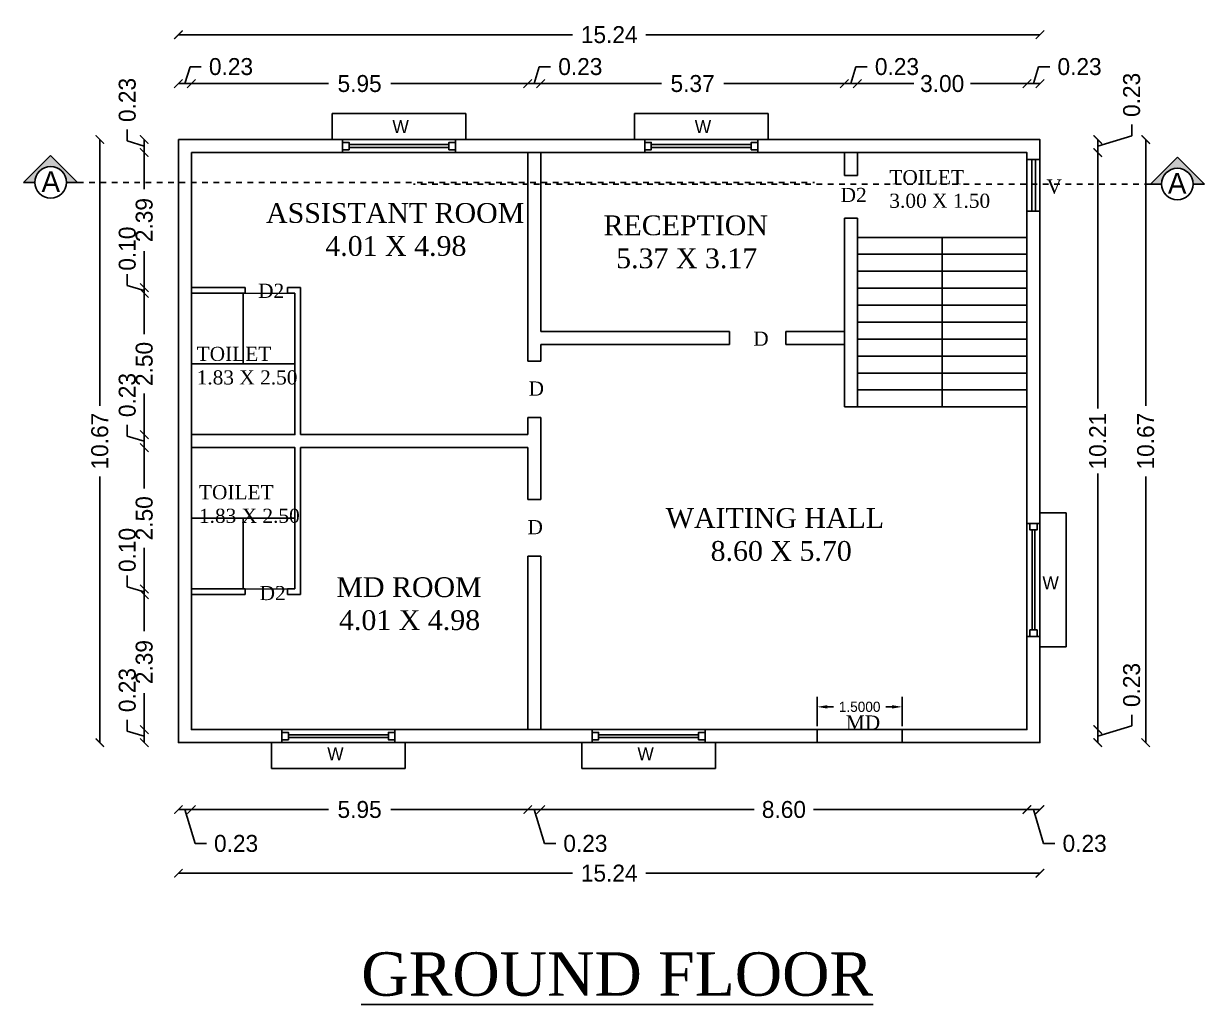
# Model space of a CAD drawing. Header units: metres. Extents: x 1422408 to 2267706, y 3009 to 80428.
# Drawn here: x 2267393.76 to 2267414.65, y 3008.53 to 3025.88 of the extents above; entities that cross this region are included whole.
import ezdxf
from ezdxf.enums import TextEntityAlignment as Align

# ---------------------------------------------------------------- set-up
doc = ezdxf.new("R2010")
doc.units = ezdxf.units.M
doc.header["$LTSCALE"] = 3.5
doc.header["$MEASUREMENT"] = 0
doc.linetypes.add('DASHED', pattern=[19.05, 12.7, -6.35])
doc.linetypes.add('DASHED2', pattern=[0.375, 0.25, -0.125])
doc.layers.get('0').update_dxf_attribs({"linetype": 'CONTINUOUS'})
doc.layers.get('DEFPOINTS').update_dxf_attribs({"linetype": 'CONTINUOUS'})
doc.layers.add('BLK_2_COVERED_AREA', color=140, linetype='CONTINUOUS', plot=False)
doc.layers.add('BLK_2_FLR_0_BLT_UP_AREA', color=1, linetype='CONTINUOUS', plot=False)
doc.layers.add('BLK_2_FLR_0_BATH', color=205, linetype='CONTINUOUS', lineweight=0)
for name, color, linetype in [('BLK_2_FLR_0_CARPET_AREA', 10, 'CONTINUOUS'), ('BLK_2_FLR_0_EXIT_WIDTH_DOOR', 2, 'CONTINUOUS'), ('BLK_2_FLR_0_REGULAR_ROOM_1', 117, 'CONTINUOUS'), ('BLK_2_FLR_0_URINAL', 235, 'CONTINUOUS'), ('BLK_2_FLR_0_WATER_CLOSET', 213, 'CONTINUOUS'), ('HATCH', 15, 'CONTINUOUS'), ('TEXT', 4, 'CONTINUOUS'), ('TXT', 2, 'CONTINUOUS')]:
    doc.layers.add(name, color=color, linetype=linetype)
doc.styles.add('2', font='swissck.ttf', dxfattribs={"height": 0.35})
doc.styles.add('MSV', font='swissck.ttf', dxfattribs={"height": 0.3})
doc.styles.add('Stylus BT', font='stylu.ttf', dxfattribs={"height": 10})
doc.styles.add('sunahari', font='framd.ttf', dxfattribs={"height": 0.3})
doc.dimstyles.new('Civil Mt', dxfattribs={"dimtxt": 0.3, "dimasz": 0.15, "dimexe": 0, "dimexo": 0, "dimgap": 0.1, "dimtad": 0, "dimzin": 0, "dimdsep": 46, "dimtxsty": 'Standard', "dimblk": 'ARCHTICK', "dimcen": 0, "dimse1": 1, "dimse2": 1, "dimclrd": 253, "dimadec": 0, "dimazin": 3, "dimtfac": 1, "dimtofl": 0, "dimtmove": 1, "dimatfit": 3, "dimfxl": 0, "dimfrac": 2, "dimtolj": 1, "dimtzin": 0, "dimarcsym": 0})
doc.dimstyles.new('STANDARD$0', dxfattribs={"dimtxt": 7, "dimasz": 3, "dimexe": 3, "dimexo": 1, "dimgap": 1.5, "dimtad": 1, "dimdec": 1, "dimzin": 1, "dimdsep": 46, "dimlunit": 4, "dimtxsty": 'Standard', "dimblk": 'OBLIQUE', "dimcen": 0.09375, "dimdle": 1, "dimclrd": 8, "dimclre": 8, "dimclrt": 7, "dimadec": 1, "dimazin": 0, "dimtfac": 1, "dimtdec": 1, "dimtix": 1, "dimtmove": 2, "dimatfit": 3, "dimldrblk": 'ARCHTICK', "dimfxl": 0, "dimfrac": 2, "dimtolj": 1, "dimtzin": 0, "dimarcsym": 0})

# ---------------------------------------------------------------- blocks, each defined once
blk = doc.blocks.new('Section Direction')
at = {"layer": 'HATCH'}
blk.add_hatch(color=251, dxfattribs=at).paths.add_polyline_path([(-4.32, 0), (0, -4.32), (4.32, 0), (2.53, 0, -1), (-2.53, 0)])
at = {"layer": 'TEXT', "color": 1}
for p, q in [((-4.32, 0), (-2.53, 0)), ((2.53, 0), (4.32, 0)), ((-4.32, 0), (0, -4.32)), ((4.32, 0), (0, -4.32))]:
    blk.add_line(p, q, dxfattribs=at)
at = {"layer": 'TEXT', "linetype": 'DASHED2'}
blk.add_line((2.55, 0), (122.41, 0), dxfattribs=at)
at = {"layer": 'TEXT', "color": 1}
blk.add_circle((0, 0), 2.53, dxfattribs=at)
at = {"layer": 'TXT', "style": 'Stylus BT'}
blk.add_attdef('A', text='', height=3, dxfattribs=at).set_placement((0.03, -1.43), align=Align.CENTER)
blk = doc.blocks.new('_ArchTick')
at = {"color": 0, "linetype": 'ByBlock', "const_width": 0.15}
blk.add_lwpolyline([(-0.5, -0.5), (0.5, 0.5)], dxfattribs=at)
blk = doc.blocks.new('*D402')
at = {"color": 253, "lineweight": -2}
for p, q in [((2267396.618, 3024.819), (2267396.708, 3025.119)), ((2267396.708, 3025.119), (2267396.908, 3025.119)), ((2267396.733, 3024.819), (2267396.503, 3024.819))]:
    blk.add_line(p, q, dxfattribs=at)
at = {"layer": 'DEFPOINTS', "color": 0}
for p in [(2267396.503, 3024.819), (2267396.503, 3023.83), (2267396.733, 3023.6)]:
    blk.add_point(p, dxfattribs=at)
at = {"color": 253, "lineweight": -2, "xscale": 0.15, "yscale": 0.15, "zscale": 0.15, "rotation": 180}
blk.add_blockref('_ArchTick', (2267396.503, 3024.819), dxfattribs=at)
at = {"color": 253, "lineweight": -2, "xscale": 0.15, "yscale": 0.15, "zscale": 0.15}
blk.add_blockref('_ArchTick', (2267396.733, 3024.819), dxfattribs=at)
at = {"color": 0, "lineweight": -3, "insert": (2267397.433, 3025.119), "char_height": 0.3, "attachment_point": 5}
blk.add_mtext('\\A1;0.23', dxfattribs=at)
blk = doc.blocks.new('*D403')
at = {"color": 253, "lineweight": -2}
for p, q in [((2267396.733, 3024.819), (2267399.158, 3024.819)), ((2267402.682, 3024.819), (2267400.258, 3024.819))]:
    blk.add_line(p, q, dxfattribs=at)
at = {"layer": 'DEFPOINTS', "color": 0}
for p in [(2267402.682, 3024.819), (2267396.733, 3023.6), (2267402.682, 3023.6)]:
    blk.add_point(p, dxfattribs=at)
at = {"color": 253, "lineweight": -2, "xscale": 0.15, "yscale": 0.15, "zscale": 0.15, "rotation": 180}
blk.add_blockref('_ArchTick', (2267396.733, 3024.819), dxfattribs=at)
at = {"color": 253, "lineweight": -2, "xscale": 0.15, "yscale": 0.15, "zscale": 0.15}
blk.add_blockref('_ArchTick', (2267402.682, 3024.819), dxfattribs=at)
at = {"color": 0, "lineweight": -3, "insert": (2267399.708, 3024.819), "char_height": 0.3, "attachment_point": 5}
blk.add_mtext('\\A1;5.95', dxfattribs=at)
blk = doc.blocks.new('*D404')
at = {"color": 253, "lineweight": -2}
for p, q in [((2267402.797, 3024.819), (2267402.887, 3025.119)), ((2267402.887, 3025.119), (2267403.087, 3025.119)), ((2267402.682, 3024.819), (2267402.912, 3024.819))]:
    blk.add_line(p, q, dxfattribs=at)
at = {"layer": 'DEFPOINTS', "color": 0}
for p in [(2267402.912, 3024.819), (2267402.682, 3023.6), (2267402.912, 3023.6)]:
    blk.add_point(p, dxfattribs=at)
at = {"color": 253, "lineweight": -2, "xscale": 0.15, "yscale": 0.15, "zscale": 0.15, "rotation": 180}
blk.add_blockref('_ArchTick', (2267402.682, 3024.819), dxfattribs=at)
at = {"color": 253, "lineweight": -2, "xscale": 0.15, "yscale": 0.15, "zscale": 0.15}
blk.add_blockref('_ArchTick', (2267402.912, 3024.819), dxfattribs=at)
at = {"color": 0, "lineweight": -3, "insert": (2267403.612, 3025.119), "char_height": 0.3, "attachment_point": 5}
blk.add_mtext('\\A1;0.23', dxfattribs=at)
blk = doc.blocks.new('*D405')
at = {"color": 253, "lineweight": -2}
for p, q in [((2267402.912, 3024.819), (2267405.048, 3024.819)), ((2267408.283, 3024.819), (2267406.148, 3024.819))]:
    blk.add_line(p, q, dxfattribs=at)
at = {"layer": 'DEFPOINTS', "color": 0}
for p in [(2267408.283, 3024.819), (2267402.912, 3023.6), (2267408.283, 3023.6)]:
    blk.add_point(p, dxfattribs=at)
at = {"color": 253, "lineweight": -2, "xscale": 0.15, "yscale": 0.15, "zscale": 0.15, "rotation": 180}
blk.add_blockref('_ArchTick', (2267402.912, 3024.819), dxfattribs=at)
at = {"color": 253, "lineweight": -2, "xscale": 0.15, "yscale": 0.15, "zscale": 0.15}
blk.add_blockref('_ArchTick', (2267408.283, 3024.819), dxfattribs=at)
at = {"color": 0, "lineweight": -3, "insert": (2267405.598, 3024.819), "char_height": 0.3, "attachment_point": 5}
blk.add_mtext('\\A1;5.37', dxfattribs=at)
blk = doc.blocks.new('*D406')
at = {"color": 253, "lineweight": -2}
for p, q in [((2267408.398, 3024.819), (2267408.488, 3025.119)), ((2267408.488, 3025.119), (2267408.688, 3025.119)), ((2267408.283, 3024.819), (2267408.513, 3024.819))]:
    blk.add_line(p, q, dxfattribs=at)
at = {"layer": 'DEFPOINTS', "color": 0}
for p in [(2267408.513, 3024.819), (2267408.283, 3023.6), (2267408.513, 3023.6)]:
    blk.add_point(p, dxfattribs=at)
at = {"color": 253, "lineweight": -2, "xscale": 0.15, "yscale": 0.15, "zscale": 0.15, "rotation": 180}
blk.add_blockref('_ArchTick', (2267408.283, 3024.819), dxfattribs=at)
at = {"color": 253, "lineweight": -2, "xscale": 0.15, "yscale": 0.15, "zscale": 0.15}
blk.add_blockref('_ArchTick', (2267408.513, 3024.819), dxfattribs=at)
at = {"color": 0, "lineweight": -3, "insert": (2267409.213, 3025.119), "char_height": 0.3, "attachment_point": 5}
blk.add_mtext('\\A1;0.23', dxfattribs=at)
blk = doc.blocks.new('*D407')
at = {"color": 253, "lineweight": -2}
for p, q in [((2267408.513, 3024.819), (2267409.513, 3024.819)), ((2267411.513, 3024.819), (2267410.513, 3024.819))]:
    blk.add_line(p, q, dxfattribs=at)
at = {"layer": 'DEFPOINTS', "color": 0}
for p in [(2267411.513, 3024.819), (2267408.513, 3023.6), (2267411.513, 3023.6)]:
    blk.add_point(p, dxfattribs=at)
at = {"color": 253, "lineweight": -2, "xscale": 0.15, "yscale": 0.15, "zscale": 0.15, "rotation": 180}
blk.add_blockref('_ArchTick', (2267408.513, 3024.819), dxfattribs=at)
at = {"color": 253, "lineweight": -2, "xscale": 0.15, "yscale": 0.15, "zscale": 0.15}
blk.add_blockref('_ArchTick', (2267411.513, 3024.819), dxfattribs=at)
at = {"color": 0, "lineweight": -3, "insert": (2267410.013, 3024.819), "char_height": 0.3, "attachment_point": 5}
blk.add_mtext('\\A1;3.00', dxfattribs=at)
blk = doc.blocks.new('*D408')
at = {"color": 253, "lineweight": -2}
for p, q in [((2267411.628, 3024.819), (2267411.718, 3025.119)), ((2267411.718, 3025.119), (2267411.918, 3025.119)), ((2267411.743, 3024.819), (2267411.513, 3024.819))]:
    blk.add_line(p, q, dxfattribs=at)
at = {"layer": 'DEFPOINTS', "color": 0}
for p in [(2267411.513, 3024.819), (2267411.743, 3023.83), (2267411.513, 3023.6)]:
    blk.add_point(p, dxfattribs=at)
at = {"color": 253, "lineweight": -2, "xscale": 0.15, "yscale": 0.15, "zscale": 0.15, "rotation": 180}
blk.add_blockref('_ArchTick', (2267411.513, 3024.819), dxfattribs=at)
at = {"color": 253, "lineweight": -2, "xscale": 0.15, "yscale": 0.15, "zscale": 0.15}
blk.add_blockref('_ArchTick', (2267411.743, 3024.819), dxfattribs=at)
at = {"color": 0, "lineweight": -3, "insert": (2267412.443, 3025.119), "char_height": 0.3, "attachment_point": 5}
blk.add_mtext('\\A1;0.23', dxfattribs=at)
blk = doc.blocks.new('*D409')
at = {"color": 253, "lineweight": -2}
for p, q in [((2267396.503, 3025.684), (2267403.473, 3025.684)), ((2267411.743, 3025.684), (2267404.773, 3025.684))]:
    blk.add_line(p, q, dxfattribs=at)
at = {"layer": 'DEFPOINTS', "color": 0}
for p in [(2267411.743, 3025.684), (2267396.503, 3023.83), (2267411.743, 3023.83)]:
    blk.add_point(p, dxfattribs=at)
at = {"color": 253, "lineweight": -2, "xscale": 0.15, "yscale": 0.15, "zscale": 0.15, "rotation": 180}
blk.add_blockref('_ArchTick', (2267396.503, 3025.684), dxfattribs=at)
at = {"color": 253, "lineweight": -2, "xscale": 0.15, "yscale": 0.15, "zscale": 0.15}
blk.add_blockref('_ArchTick', (2267411.743, 3025.684), dxfattribs=at)
at = {"color": 0, "lineweight": -3, "insert": (2267404.123, 3025.684), "char_height": 0.3, "attachment_point": 5}
blk.add_mtext('\\A1;15.24', dxfattribs=at)
blk = doc.blocks.new('*D410')
at = {"color": 253, "lineweight": -2}
for p, q in [((2267413.365, 3013.456), (2267413.365, 3013.656)), ((2267412.765, 3013.276), (2267413.365, 3013.456)), ((2267412.765, 3013.391), (2267412.765, 3013.161))]:
    blk.add_line(p, q, dxfattribs=at)
at = {"layer": 'DEFPOINTS', "color": 0}
for p in [(2267411.513, 3013.391), (2267411.743, 3013.161), (2267412.765, 3013.161)]:
    blk.add_point(p, dxfattribs=at)
at = {"color": 253, "lineweight": -2, "xscale": 0.15, "yscale": 0.15, "zscale": 0.15}
for p, rotation in [((2267412.765, 3013.391), 90), ((2267412.765, 3013.161), 270)]:
    blk.add_blockref('_ArchTick', p, dxfattribs=dict(at, rotation=rotation))
at = {"color": 0, "lineweight": -3, "insert": (2267413.365, 3014.181), "char_height": 0.3, "attachment_point": 5, "rotation": 90}
blk.add_mtext('\\A1;0.23', dxfattribs=at)
blk = doc.blocks.new('*D411')
at = {"color": 253, "lineweight": -2}
for p, q in [((2267412.765, 3023.6), (2267412.765, 3019.07)), ((2267412.765, 3013.391), (2267412.765, 3017.92))]:
    blk.add_line(p, q, dxfattribs=at)
at = {"layer": 'DEFPOINTS', "color": 0}
for p in [(2267411.513, 3023.6), (2267411.513, 3013.391), (2267412.765, 3013.391)]:
    blk.add_point(p, dxfattribs=at)
at = {"color": 253, "lineweight": -2, "xscale": 0.15, "yscale": 0.15, "zscale": 0.15}
for p, rotation in [((2267412.765, 3023.6), 90), ((2267412.765, 3013.391), 270)]:
    blk.add_blockref('_ArchTick', p, dxfattribs=dict(at, rotation=rotation))
at = {"color": 0, "lineweight": -3, "insert": (2267412.765, 3018.495), "char_height": 0.3, "attachment_point": 5, "rotation": 90}
blk.add_mtext('\\A1;10.21', dxfattribs=at)
blk = doc.blocks.new('*D412')
at = {"color": 253, "lineweight": -2}
for p, q in [((2267413.365, 3023.895), (2267413.365, 3024.095)), ((2267412.765, 3023.715), (2267413.365, 3023.895)), ((2267412.765, 3023.6), (2267412.765, 3023.83))]:
    blk.add_line(p, q, dxfattribs=at)
at = {"layer": 'DEFPOINTS', "color": 0}
for p in [(2267411.743, 3023.83), (2267412.765, 3023.83), (2267411.513, 3023.6)]:
    blk.add_point(p, dxfattribs=at)
at = {"color": 253, "lineweight": -2, "xscale": 0.15, "yscale": 0.15, "zscale": 0.15}
for p, rotation in [((2267412.765, 3023.83), 90), ((2267412.765, 3023.6), 270)]:
    blk.add_blockref('_ArchTick', p, dxfattribs=dict(at, rotation=rotation))
at = {"color": 0, "lineweight": -3, "insert": (2267413.365, 3024.62), "char_height": 0.3, "attachment_point": 5, "rotation": 90}
blk.add_mtext('\\A1;0.23', dxfattribs=at)
blk = doc.blocks.new('*D413')
at = {"color": 253, "lineweight": -2}
for p, q in [((2267413.613, 3023.83), (2267413.613, 3019.12)), ((2267413.613, 3013.161), (2267413.613, 3017.87))]:
    blk.add_line(p, q, dxfattribs=at)
at = {"layer": 'DEFPOINTS', "color": 0}
for p in [(2267411.743, 3023.83), (2267411.743, 3013.161), (2267413.613, 3013.161)]:
    blk.add_point(p, dxfattribs=at)
at = {"color": 253, "lineweight": -2, "xscale": 0.15, "yscale": 0.15, "zscale": 0.15}
for p, rotation in [((2267413.613, 3023.83), 90), ((2267413.613, 3013.161), 270)]:
    blk.add_blockref('_ArchTick', p, dxfattribs=dict(at, rotation=rotation))
at = {"color": 0, "lineweight": -3, "insert": (2267413.613, 3018.495), "char_height": 0.3, "attachment_point": 5, "rotation": 90}
blk.add_mtext('\\A1;10.67', dxfattribs=at)
blk = doc.blocks.new('*D414')
at = {"color": 253, "lineweight": -2}
for p, q in [((2267396.733, 3011.977), (2267396.503, 3011.977)), ((2267396.618, 3011.977), (2267396.798, 3011.377)), ((2267396.798, 3011.377), (2267396.998, 3011.377))]:
    blk.add_line(p, q, dxfattribs=at)
at = {"layer": 'DEFPOINTS', "color": 0}
for p in [(2267396.733, 3013.391), (2267396.503, 3013.161), (2267396.503, 3011.977)]:
    blk.add_point(p, dxfattribs=at)
at = {"color": 253, "lineweight": -2, "xscale": 0.15, "yscale": 0.15, "zscale": 0.15, "rotation": 180}
blk.add_blockref('_ArchTick', (2267396.503, 3011.977), dxfattribs=at)
at = {"color": 253, "lineweight": -2, "xscale": 0.15, "yscale": 0.15, "zscale": 0.15}
blk.add_blockref('_ArchTick', (2267396.733, 3011.977), dxfattribs=at)
at = {"color": 0, "lineweight": -3, "insert": (2267397.523, 3011.377), "char_height": 0.3, "attachment_point": 5}
blk.add_mtext('\\A1;0.23', dxfattribs=at)
blk = doc.blocks.new('*D415')
at = {"color": 253, "lineweight": -2}
for p, q in [((2267396.733, 3011.977), (2267399.158, 3011.977)), ((2267402.682, 3011.977), (2267400.258, 3011.977))]:
    blk.add_line(p, q, dxfattribs=at)
at = {"layer": 'DEFPOINTS', "color": 0}
for p in [(2267396.733, 3013.391), (2267402.682, 3013.391), (2267396.733, 3011.977)]:
    blk.add_point(p, dxfattribs=at)
at = {"color": 253, "lineweight": -2, "xscale": 0.15, "yscale": 0.15, "zscale": 0.15, "rotation": 180}
blk.add_blockref('_ArchTick', (2267396.733, 3011.977), dxfattribs=at)
at = {"color": 253, "lineweight": -2, "xscale": 0.15, "yscale": 0.15, "zscale": 0.15}
blk.add_blockref('_ArchTick', (2267402.682, 3011.977), dxfattribs=at)
at = {"color": 0, "lineweight": -3, "insert": (2267399.708, 3011.977), "char_height": 0.3, "attachment_point": 5}
blk.add_mtext('\\A1;5.95', dxfattribs=at)
blk = doc.blocks.new('*D416')
at = {"color": 253, "lineweight": -2}
for p, q in [((2267402.682, 3011.977), (2267402.912, 3011.977)), ((2267402.797, 3011.977), (2267402.977, 3011.377)), ((2267402.977, 3011.377), (2267403.177, 3011.377))]:
    blk.add_line(p, q, dxfattribs=at)
at = {"layer": 'DEFPOINTS', "color": 0}
for p in [(2267402.682, 3013.391), (2267402.912, 3013.391), (2267402.912, 3011.977)]:
    blk.add_point(p, dxfattribs=at)
at = {"color": 253, "lineweight": -2, "xscale": 0.15, "yscale": 0.15, "zscale": 0.15, "rotation": 180}
blk.add_blockref('_ArchTick', (2267402.682, 3011.977), dxfattribs=at)
at = {"color": 253, "lineweight": -2, "xscale": 0.15, "yscale": 0.15, "zscale": 0.15}
blk.add_blockref('_ArchTick', (2267402.912, 3011.977), dxfattribs=at)
at = {"color": 0, "lineweight": -3, "insert": (2267403.702, 3011.377), "char_height": 0.3, "attachment_point": 5}
blk.add_mtext('\\A1;0.23', dxfattribs=at)
blk = doc.blocks.new('*D417')
at = {"color": 253, "lineweight": -2}
for p, q in [((2267402.912, 3011.977), (2267406.688, 3011.977)), ((2267411.513, 3011.977), (2267407.738, 3011.977))]:
    blk.add_line(p, q, dxfattribs=at)
at = {"layer": 'DEFPOINTS', "color": 0}
for p in [(2267402.912, 3013.391), (2267411.513, 3013.391), (2267402.912, 3011.977)]:
    blk.add_point(p, dxfattribs=at)
at = {"color": 253, "lineweight": -2, "xscale": 0.15, "yscale": 0.15, "zscale": 0.15, "rotation": 180}
blk.add_blockref('_ArchTick', (2267402.912, 3011.977), dxfattribs=at)
at = {"color": 253, "lineweight": -2, "xscale": 0.15, "yscale": 0.15, "zscale": 0.15}
blk.add_blockref('_ArchTick', (2267411.513, 3011.977), dxfattribs=at)
at = {"color": 0, "lineweight": -3, "insert": (2267407.213, 3011.977), "char_height": 0.3, "attachment_point": 5}
blk.add_mtext('\\A1;8.60', dxfattribs=at)
blk = doc.blocks.new('*D418')
at = {"color": 253, "lineweight": -2}
for p, q in [((2267411.513, 3011.977), (2267411.743, 3011.977)), ((2267411.628, 3011.977), (2267411.808, 3011.377)), ((2267411.808, 3011.377), (2267412.008, 3011.377))]:
    blk.add_line(p, q, dxfattribs=at)
at = {"layer": 'DEFPOINTS', "color": 0}
for p in [(2267411.513, 3013.391), (2267411.743, 3013.161), (2267411.743, 3011.977)]:
    blk.add_point(p, dxfattribs=at)
at = {"color": 253, "lineweight": -2, "xscale": 0.15, "yscale": 0.15, "zscale": 0.15, "rotation": 180}
blk.add_blockref('_ArchTick', (2267411.513, 3011.977), dxfattribs=at)
at = {"color": 253, "lineweight": -2, "xscale": 0.15, "yscale": 0.15, "zscale": 0.15}
blk.add_blockref('_ArchTick', (2267411.743, 3011.977), dxfattribs=at)
at = {"color": 0, "lineweight": -3, "insert": (2267412.533, 3011.377), "char_height": 0.3, "attachment_point": 5}
blk.add_mtext('\\A1;0.23', dxfattribs=at)
blk = doc.blocks.new('*D419')
at = {"color": 253, "lineweight": -2}
for p, q in [((2267395.599, 3013.366), (2267395.599, 3013.566)), ((2267395.899, 3013.276), (2267395.599, 3013.366)), ((2267395.899, 3013.391), (2267395.899, 3013.161))]:
    blk.add_line(p, q, dxfattribs=at)
at = {"layer": 'DEFPOINTS', "color": 0}
for p in [(2267396.733, 3013.391), (2267395.899, 3013.161), (2267396.503, 3013.161)]:
    blk.add_point(p, dxfattribs=at)
at = {"color": 253, "lineweight": -2, "xscale": 0.15, "yscale": 0.15, "zscale": 0.15}
for p, rotation in [((2267395.899, 3013.391), 90), ((2267395.899, 3013.161), 270)]:
    blk.add_blockref('_ArchTick', p, dxfattribs=dict(at, rotation=rotation))
at = {"color": 0, "lineweight": -3, "insert": (2267395.599, 3014.091), "char_height": 0.3, "attachment_point": 5, "rotation": 90}
blk.add_mtext('\\A1;0.23', dxfattribs=at)
blk = doc.blocks.new('*D420')
at = {"color": 253, "lineweight": -2}
for p, q in [((2267395.899, 3015.78), (2267395.899, 3015.136)), ((2267395.899, 3013.391), (2267395.899, 3014.036))]:
    blk.add_line(p, q, dxfattribs=at)
at = {"layer": 'DEFPOINTS', "color": 0}
for p in [(2267395.899, 3015.78), (2267396.733, 3015.78), (2267396.733, 3013.391)]:
    blk.add_point(p, dxfattribs=at)
at = {"color": 253, "lineweight": -2, "xscale": 0.15, "yscale": 0.15, "zscale": 0.15}
for p, rotation in [((2267395.899, 3015.78), 90), ((2267395.899, 3013.391), 270)]:
    blk.add_blockref('_ArchTick', p, dxfattribs=dict(at, rotation=rotation))
at = {"color": 0, "lineweight": -3, "insert": (2267395.899, 3014.586), "char_height": 0.3, "attachment_point": 5, "rotation": 90}
blk.add_mtext('\\A1;2.39', dxfattribs=at)
blk = doc.blocks.new('*D421')
at = {"color": 253, "lineweight": -2}
for p, q in [((2267395.599, 3015.92), (2267395.599, 3016.12)), ((2267395.899, 3015.88), (2267395.899, 3016.03)), ((2267395.899, 3015.83), (2267395.599, 3015.92)), ((2267395.899, 3015.78), (2267395.899, 3015.88)), ((2267395.899, 3015.78), (2267395.899, 3015.63))]:
    blk.add_line(p, q, dxfattribs=at)
at = {"layer": 'DEFPOINTS', "color": 0}
for p in [(2267395.899, 3015.88), (2267396.733, 3015.88), (2267396.733, 3015.78)]:
    blk.add_point(p, dxfattribs=at)
at = {"color": 253, "lineweight": -2, "xscale": 0.15, "yscale": 0.15, "zscale": 0.15}
for p, rotation in [((2267395.899, 3015.88), 270), ((2267395.899, 3015.78), 90)]:
    blk.add_blockref('_ArchTick', p, dxfattribs=dict(at, rotation=rotation))
at = {"color": 0, "lineweight": -3, "insert": (2267395.599, 3016.57), "char_height": 0.3, "attachment_point": 5, "rotation": 90}
blk.add_mtext('\\A1;0.10', dxfattribs=at)
blk = doc.blocks.new('*D422')
at = {"color": 253, "lineweight": -2}
for p, q in [((2267395.899, 3018.38), (2267395.899, 3017.655)), ((2267395.899, 3015.88), (2267395.899, 3016.605))]:
    blk.add_line(p, q, dxfattribs=at)
at = {"layer": 'DEFPOINTS', "color": 0}
for p in [(2267395.899, 3018.38), (2267396.733, 3018.38), (2267396.733, 3015.88)]:
    blk.add_point(p, dxfattribs=at)
at = {"color": 253, "lineweight": -2, "xscale": 0.15, "yscale": 0.15, "zscale": 0.15}
for p, rotation in [((2267395.899, 3018.38), 90), ((2267395.899, 3015.88), 270)]:
    blk.add_blockref('_ArchTick', p, dxfattribs=dict(at, rotation=rotation))
at = {"color": 0, "lineweight": -3, "insert": (2267395.899, 3017.13), "char_height": 0.3, "attachment_point": 5, "rotation": 90}
blk.add_mtext('\\A1;2.50', dxfattribs=at)
blk = doc.blocks.new('*D423')
at = {"color": 253, "lineweight": -2}
for p, q in [((2267395.599, 3018.585), (2267395.599, 3018.785)), ((2267395.899, 3018.495), (2267395.599, 3018.585)), ((2267395.899, 3018.61), (2267395.899, 3018.38))]:
    blk.add_line(p, q, dxfattribs=at)
at = {"layer": 'DEFPOINTS', "color": 0}
for p in [(2267396.733, 3018.61), (2267395.899, 3018.38), (2267396.733, 3018.38)]:
    blk.add_point(p, dxfattribs=at)
at = {"color": 253, "lineweight": -2, "xscale": 0.15, "yscale": 0.15, "zscale": 0.15}
for p, rotation in [((2267395.899, 3018.61), 90), ((2267395.899, 3018.38), 270)]:
    blk.add_blockref('_ArchTick', p, dxfattribs=dict(at, rotation=rotation))
at = {"color": 0, "lineweight": -3, "insert": (2267395.599, 3019.31), "char_height": 0.3, "attachment_point": 5, "rotation": 90}
blk.add_mtext('\\A1;0.23', dxfattribs=at)
blk = doc.blocks.new('*D424')
at = {"color": 253, "lineweight": -2}
for p, q in [((2267395.899, 3021.11), (2267395.899, 3020.385)), ((2267395.899, 3018.61), (2267395.899, 3019.335))]:
    blk.add_line(p, q, dxfattribs=at)
at = {"layer": 'DEFPOINTS', "color": 0}
for p in [(2267395.899, 3021.11), (2267396.733, 3021.11), (2267396.733, 3018.61)]:
    blk.add_point(p, dxfattribs=at)
at = {"color": 253, "lineweight": -2, "xscale": 0.15, "yscale": 0.15, "zscale": 0.15}
for p, rotation in [((2267395.899, 3021.11), 90), ((2267395.899, 3018.61), 270)]:
    blk.add_blockref('_ArchTick', p, dxfattribs=dict(at, rotation=rotation))
at = {"color": 0, "lineweight": -3, "insert": (2267395.899, 3019.86), "char_height": 0.3, "attachment_point": 5, "rotation": 90}
blk.add_mtext('\\A1;2.50', dxfattribs=at)
blk = doc.blocks.new('*D425')
at = {"color": 253, "lineweight": -2}
for p, q in [((2267395.599, 3021.25), (2267395.599, 3021.45)), ((2267395.899, 3021.16), (2267395.599, 3021.25)), ((2267395.899, 3021.21), (2267395.899, 3021.36)), ((2267395.899, 3021.21), (2267395.899, 3021.11)), ((2267395.899, 3021.11), (2267395.899, 3020.96))]:
    blk.add_line(p, q, dxfattribs=at)
at = {"layer": 'DEFPOINTS', "color": 0}
for p in [(2267396.733, 3021.21), (2267395.899, 3021.11), (2267396.733, 3021.11)]:
    blk.add_point(p, dxfattribs=at)
at = {"color": 253, "lineweight": -2, "xscale": 0.15, "yscale": 0.15, "zscale": 0.15}
for p, rotation in [((2267395.899, 3021.21), 270), ((2267395.899, 3021.11), 90)]:
    blk.add_blockref('_ArchTick', p, dxfattribs=dict(at, rotation=rotation))
at = {"color": 0, "lineweight": -3, "insert": (2267395.599, 3021.9), "char_height": 0.3, "attachment_point": 5, "rotation": 90}
blk.add_mtext('\\A1;0.10', dxfattribs=at)
blk = doc.blocks.new('*D426')
at = {"color": 253, "lineweight": -2}
for p, q in [((2267395.899, 3023.6), (2267395.899, 3022.955)), ((2267395.899, 3021.21), (2267395.899, 3021.855))]:
    blk.add_line(p, q, dxfattribs=at)
at = {"layer": 'DEFPOINTS', "color": 0}
for p in [(2267395.899, 3023.6), (2267396.733, 3023.6), (2267396.733, 3021.21)]:
    blk.add_point(p, dxfattribs=at)
at = {"color": 253, "lineweight": -2, "xscale": 0.15, "yscale": 0.15, "zscale": 0.15}
for p, rotation in [((2267395.899, 3023.6), 90), ((2267395.899, 3021.21), 270)]:
    blk.add_blockref('_ArchTick', p, dxfattribs=dict(at, rotation=rotation))
at = {"color": 0, "lineweight": -3, "insert": (2267395.899, 3022.405), "char_height": 0.3, "attachment_point": 5, "rotation": 90}
blk.add_mtext('\\A1;2.39', dxfattribs=at)
blk = doc.blocks.new('*D427')
at = {"color": 253, "lineweight": -2}
for p, q in [((2267395.599, 3023.805), (2267395.599, 3024.005)), ((2267395.899, 3023.715), (2267395.599, 3023.805)), ((2267395.899, 3023.6), (2267395.899, 3023.83))]:
    blk.add_line(p, q, dxfattribs=at)
at = {"layer": 'DEFPOINTS', "color": 0}
for p in [(2267395.899, 3023.83), (2267396.503, 3023.83), (2267396.733, 3023.6)]:
    blk.add_point(p, dxfattribs=at)
at = {"color": 253, "lineweight": -2, "xscale": 0.15, "yscale": 0.15, "zscale": 0.15}
for p, rotation in [((2267395.899, 3023.83), 90), ((2267395.899, 3023.6), 270)]:
    blk.add_blockref('_ArchTick', p, dxfattribs=dict(at, rotation=rotation))
at = {"color": 0, "lineweight": -3, "insert": (2267395.599, 3024.53), "char_height": 0.3, "attachment_point": 5, "rotation": 90}
blk.add_mtext('\\A1;0.23', dxfattribs=at)
blk = doc.blocks.new('*D428')
at = {"color": 253, "lineweight": -2}
for p, q in [((2267395.113, 3023.83), (2267395.113, 3019.12)), ((2267395.113, 3013.161), (2267395.113, 3017.87))]:
    blk.add_line(p, q, dxfattribs=at)
at = {"layer": 'DEFPOINTS', "color": 0}
for p in [(2267396.503, 3023.83), (2267395.113, 3013.161), (2267396.503, 3013.161)]:
    blk.add_point(p, dxfattribs=at)
at = {"color": 253, "lineweight": -2, "xscale": 0.15, "yscale": 0.15, "zscale": 0.15}
for p, rotation in [((2267395.113, 3023.83), 90), ((2267395.113, 3013.161), 270)]:
    blk.add_blockref('_ArchTick', p, dxfattribs=dict(at, rotation=rotation))
at = {"color": 0, "lineweight": -3, "insert": (2267395.113, 3018.495), "char_height": 0.3, "attachment_point": 5, "rotation": 90}
blk.add_mtext('\\A1;10.67', dxfattribs=at)
blk = doc.blocks.new('*D429')
at = {"color": 253, "lineweight": -2}
for p, q in [((2267396.503, 3010.851), (2267403.473, 3010.851)), ((2267411.743, 3010.851), (2267404.773, 3010.851))]:
    blk.add_line(p, q, dxfattribs=at)
at = {"layer": 'DEFPOINTS', "color": 0}
for p in [(2267396.503, 3013.161), (2267411.743, 3013.161), (2267411.743, 3010.851)]:
    blk.add_point(p, dxfattribs=at)
at = {"color": 253, "lineweight": -2, "xscale": 0.15, "yscale": 0.15, "zscale": 0.15, "rotation": 180}
blk.add_blockref('_ArchTick', (2267396.503, 3010.851), dxfattribs=at)
at = {"color": 253, "lineweight": -2, "xscale": 0.15, "yscale": 0.15, "zscale": 0.15}
blk.add_blockref('_ArchTick', (2267411.743, 3010.851), dxfattribs=at)
at = {"color": 0, "lineweight": -3, "insert": (2267404.123, 3010.851), "char_height": 0.3, "attachment_point": 5}
blk.add_mtext('\\A1;15.24', dxfattribs=at)
blk = doc.blocks.new('*D465')
at = {"layer": 'BLK_2_FLR_0_EXIT_WIDTH_DOOR', "color": 0, "lineweight": -2}
for p, q in [((2267407.803, 3013.454), (2267407.803, 3013.974)), ((2267409.303, 3013.454), (2267409.303, 3013.974)), ((2267407.983, 3013.794), (2267408.088, 3013.794)), ((2267409.123, 3013.794), (2267409.018, 3013.794))]:
    blk.add_line(p, q, dxfattribs=at)
at = {"layer": 'BLK_2_FLR_0_EXIT_WIDTH_DOOR', "color": 0}
for points in [[(2267407.983, 3013.824), (2267407.983, 3013.764), (2267407.803, 3013.794)], [(2267409.123, 3013.824), (2267409.123, 3013.764), (2267409.303, 3013.794)]]:
    blk.add_solid(points, dxfattribs=at)
at = {"layer": 'DEFPOINTS', "color": 0}
for p in [(2267409.303, 3013.794), (2267407.803, 3013.391), (2267409.303, 3013.391)]:
    blk.add_point(p, dxfattribs=at)
at = {"layer": 'BLK_2_FLR_0_EXIT_WIDTH_DOOR', "color": 0, "insert": (2267408.553, 3013.794), "char_height": 0.18, "attachment_point": 5}
blk.add_mtext('\\A1;1.5000', dxfattribs=at)

msp = doc.modelspace()

# ---------------------------------------------------------------- linework, layer by layer
at = {"color": 7, "linetype": 'DASHED', "ltscale": 10}
for p, q in [((2267399.22119, 3023.82956), (2267399.22119, 3024.28956)), ((2267401.58799, 3024.28956), (2267399.22119, 3024.28956)), ((2267401.58799, 3023.82956), (2267401.58799, 3024.28956)), ((2267404.56897, 3023.82956), (2267404.56897, 3024.28956)), ((2267406.93577, 3024.28956), (2267404.56897, 3024.28956)), ((2267406.93577, 3023.82956), (2267406.93577, 3024.28956)), ((2267411.74325, 3017.22388), (2267412.20325, 3017.22388)), ((2267412.20325, 3017.22388), (2267412.20325, 3014.85708)), ((2267411.74325, 3014.85708), (2267412.20325, 3014.85708)), ((2267398.14963, 3013.16143), (2267398.14963, 3012.70143)), ((2267400.51643, 3013.16143), (2267400.51643, 3012.70143)), ((2267403.63656, 3013.16143), (2267403.63656, 3012.70143)), ((2267406.00336, 3013.16143), (2267406.00336, 3012.70143)), ((2267400.51643, 3012.70143), (2267398.14963, 3012.70143)), ((2267406.00336, 3012.70143), (2267403.63656, 3012.70143))]:
    msp.add_line(p, q, dxfattribs=at)
at = {"color": 7, "ltscale": 0.25}
for p, q in [((2267396.50325, 3023.82956), (2267411.74325, 3023.82956)), ((2267396.50325, 3013.16143), (2267396.50325, 3023.82956)), ((2267411.74325, 3023.82956), (2267411.74325, 3013.16143)), ((2267396.73325, 3023.59956), (2267402.68249, 3023.59956)), ((2267396.73325, 3021.21049), (2267396.73325, 3023.59956)), ((2267402.91249, 3023.59956), (2267408.28325, 3023.59956)), ((2267408.51325, 3023.59956), (2267411.51325, 3023.59956)), ((2267411.51325, 3023.59956), (2267411.51325, 3013.39143)), ((2267398.66325, 3018.61049), (2267398.66325, 3021.21049)), ((2267396.73325, 3018.61049), (2267396.73325, 3021.11049)), ((2267398.56325, 3018.61049), (2267398.56325, 3021.11049)), ((2267396.73325, 3015.88049), (2267396.73325, 3018.38049)), ((2267398.56325, 3015.88049), (2267398.56325, 3018.38049)), ((2267398.66325, 3015.78049), (2267398.66325, 3018.38049)), ((2267396.73325, 3013.39143), (2267396.73325, 3015.78049)), ((2267402.68249, 3013.39143), (2267396.73325, 3013.39143)), ((2267407.80251, 3013.39143), (2267402.91249, 3013.39143)), ((2267411.51325, 3013.39143), (2267409.30251, 3013.39143)), ((2267411.74325, 3013.16143), (2267396.50325, 3013.16143))]:
    msp.add_line(p, q, dxfattribs=at)
at = {"color": 7}
for p, q in [((2267399.40459, 3023.59956), (2267399.40459, 3023.82956)), ((2267399.40459, 3023.82956), (2267399.40459, 3023.59956)), ((2267401.40459, 3023.59956), (2267401.40459, 3023.82956)), ((2267404.75237, 3023.59956), (2267404.75237, 3023.82956)), ((2267404.75237, 3023.82956), (2267404.75237, 3023.59956)), ((2267406.75237, 3023.59956), (2267406.75237, 3023.82956)), ((2267408.28325, 3023.19173), (2267408.28325, 3023.59956)), ((2267408.51325, 3023.19173), (2267408.51325, 3023.59956)), ((2267408.51325, 3023.19173), (2267408.28325, 3023.19173)), ((2267408.28325, 3019.09956), (2267408.28325, 3022.44173)), ((2267408.51325, 3022.44173), (2267408.28325, 3022.44173)), ((2267408.51325, 3019.09956), (2267408.51325, 3022.44173)), ((2267408.51325, 3022.09956), (2267411.51325, 3022.09956)), ((2267410.01325, 3022.09956), (2267410.01325, 3019.09956)), ((2267408.51325, 3021.79956), (2267411.51325, 3021.79956)), ((2267408.51325, 3021.49956), (2267411.51325, 3021.49956)), ((2267408.51325, 3021.19956), (2267411.51325, 3021.19956)), ((2267408.51325, 3020.89956), (2267411.51325, 3020.89956)), ((2267408.51325, 3020.59956), (2267411.51325, 3020.59956)), ((2267408.51325, 3020.29956), (2267411.51325, 3020.29956)), ((2267408.51325, 3019.99956), (2267411.51325, 3019.99956)), ((2267408.51325, 3019.69956), (2267411.51325, 3019.69956)), ((2267408.51325, 3019.39956), (2267411.51325, 3019.39956)), ((2267408.28325, 3019.09956), (2267411.51325, 3019.09956)), ((2267411.51325, 3017.04048), (2267411.74325, 3017.04048)), ((2267411.51325, 3015.04048), (2267411.74325, 3015.04048)), ((2267411.74325, 3015.04048), (2267411.51325, 3015.04048)), ((2267398.33303, 3013.39143), (2267398.33303, 3013.16143)), ((2267398.33303, 3013.16143), (2267398.33303, 3013.39143)), ((2267400.33303, 3013.39143), (2267400.33303, 3013.16143)), ((2267403.81996, 3013.39143), (2267403.81996, 3013.16143)), ((2267403.81996, 3013.16143), (2267403.81996, 3013.39143)), ((2267405.81996, 3013.39143), (2267405.81996, 3013.16143))]:
    msp.add_line(p, q, dxfattribs=at)
at = {"color": 7, "linetype": 'ByBlock'}
for p, q in [((2267399.52045, 3023.74011), (2267401.28872, 3023.74011)), ((2267404.86824, 3023.74011), (2267406.63651, 3023.74011)), ((2267399.52045, 3023.689), (2267401.28872, 3023.689)), ((2267404.86824, 3023.689), (2267406.63651, 3023.689)), ((2267411.60269, 3015.15635), (2267411.60269, 3016.92462)), ((2267411.6538, 3015.15635), (2267411.6538, 3016.92462)), ((2267398.4489, 3013.30199), (2267400.21717, 3013.30199)), ((2267403.93583, 3013.30199), (2267405.7041, 3013.30199)), ((2267398.4489, 3013.25087), (2267400.21717, 3013.25087)), ((2267403.93583, 3013.25087), (2267405.7041, 3013.25087))]:
    msp.add_line(p, q, dxfattribs=at)
at = {"color": 7, "lineweight": -3}
for p, q in [((2267402.68249, 3019.91049), (2267402.68249, 3023.59956)), ((2267402.91249, 3020.43305), (2267402.91249, 3023.59956)), ((2267411.51325, 3023.47536), (2267411.74325, 3023.47536)), ((2267411.60132, 3022.56536), (2267411.60132, 3023.47536)), ((2267411.66188, 3022.56536), (2267411.66188, 3023.47536)), ((2267411.51325, 3022.56536), (2267411.74325, 3022.56536)), ((2267397.6817, 3021.21049), (2267396.73325, 3021.21049)), ((2267397.6817, 3021.21049), (2267397.6817, 3021.11049)), ((2267398.66325, 3021.21049), (2267398.4317, 3021.21049)), ((2267398.4317, 3021.21049), (2267398.4317, 3021.11049)), ((2267397.6817, 3021.11049), (2267396.73325, 3021.11049)), ((2267398.56325, 3021.11049), (2267398.4317, 3021.11049)), ((2267402.91249, 3020.43305), (2267406.24815, 3020.43305)), ((2267406.24815, 3020.43305), (2267406.24815, 3020.20305)), ((2267407.24815, 3020.43305), (2267408.28325, 3020.43305)), ((2267407.24815, 3020.43305), (2267407.24815, 3020.20305)), ((2267402.91249, 3019.91049), (2267402.91249, 3020.20305)), ((2267402.91249, 3020.20305), (2267406.24815, 3020.20305)), ((2267407.24815, 3020.20305), (2267408.28325, 3020.20305)), ((2267402.91249, 3019.91049), (2267402.68249, 3019.91049)), ((2267402.68249, 3018.61049), (2267402.68249, 3018.91049)), ((2267402.91249, 3018.91049), (2267402.68249, 3018.91049)), ((2267402.91249, 3017.45945), (2267402.91249, 3018.91049)), ((2267398.56325, 3018.61049), (2267396.73325, 3018.61049)), ((2267402.68249, 3018.61049), (2267398.66325, 3018.61049)), ((2267398.56325, 3018.38049), (2267396.73325, 3018.38049)), ((2267402.68249, 3018.38049), (2267398.66325, 3018.38049)), ((2267402.68249, 3017.45945), (2267402.68249, 3018.38049)), ((2267402.91249, 3017.45945), (2267402.68249, 3017.45945)), ((2267402.68249, 3013.39143), (2267402.68249, 3016.45945)), ((2267402.91249, 3016.45945), (2267402.68249, 3016.45945)), ((2267402.91249, 3013.39143), (2267402.91249, 3016.45945)), ((2267397.6817, 3015.88049), (2267396.73325, 3015.88049)), ((2267397.6817, 3015.78049), (2267396.73325, 3015.78049)), ((2267397.6817, 3015.88049), (2267397.6817, 3015.78049)), ((2267398.56325, 3015.88049), (2267398.4317, 3015.88049)), ((2267398.4317, 3015.88049), (2267398.4317, 3015.78049)), ((2267398.66325, 3015.78049), (2267398.4317, 3015.78049)), ((2267407.80251, 3013.39143), (2267407.80251, 3013.16143)), ((2267409.30251, 3013.39143), (2267409.30251, 3013.16143))]:
    msp.add_line(p, q, dxfattribs=at)
at = {"color": 7}
for points in [[(2267399.40459, 3023.65), (2267399.40459, 3023.77946), (2267399.52045, 3023.77946), (2267399.52045, 3023.65)], [(2267401.40459, 3023.65), (2267401.40459, 3023.77946), (2267401.28872, 3023.77946), (2267401.28872, 3023.65)], [(2267404.75237, 3023.65), (2267404.75237, 3023.77946), (2267404.86824, 3023.77946), (2267404.86824, 3023.65)], [(2267406.75237, 3023.65), (2267406.75237, 3023.77946), (2267406.63651, 3023.77946), (2267406.63651, 3023.65)], [(2267411.56369, 3017.04048), (2267411.69315, 3017.04048), (2267411.69315, 3016.92462), (2267411.56369, 3016.92462)], [(2267411.56369, 3015.04048), (2267411.69315, 3015.04048), (2267411.69315, 3015.15635), (2267411.56369, 3015.15635)], [(2267398.33303, 3013.34098), (2267398.33303, 3013.21153), (2267398.4489, 3013.21153), (2267398.4489, 3013.34098)], [(2267400.33303, 3013.34098), (2267400.33303, 3013.21153), (2267400.21717, 3013.21153), (2267400.21717, 3013.34098)], [(2267403.81996, 3013.34098), (2267403.81996, 3013.21153), (2267403.93583, 3013.21153), (2267403.93583, 3013.34098)], [(2267405.81996, 3013.34098), (2267405.81996, 3013.21153), (2267405.7041, 3013.21153), (2267405.7041, 3013.34098)]]:
    msp.add_lwpolyline(points, close=True, dxfattribs=at)
at = {"layer": 'BLK_2_COVERED_AREA'}
msp.add_lwpolyline([(2267396.50325, 3023.82956), (2267411.74325, 3023.82956), (2267411.74325, 3013.16143), (2267396.50325, 3013.16143)], close=True, dxfattribs=at)
at = {"layer": 'BLK_2_FLR_0_BATH', "color": 205, "ltscale": 400}
for points in [[(2267396.73325, 3021.11049), (2267398.56325, 3021.11049), (2267398.56325, 3018.61049), (2267396.73325, 3018.61049)], [(2267396.73325, 3015.88049), (2267398.56325, 3015.88049), (2267398.56325, 3018.38049), (2267396.73325, 3018.38049)]]:
    msp.add_lwpolyline(points, close=True, dxfattribs=at)
at = {"layer": 'BLK_2_FLR_0_BLT_UP_AREA', "color": 48}
msp.add_lwpolyline([(2267396.50325, 3023.82956), (2267411.74325, 3023.82956), (2267411.74325, 3013.16143), (2267396.50325, 3013.16143)], close=True, dxfattribs=at)
at = {"layer": 'BLK_2_FLR_0_CARPET_AREA', "color": 14}
msp.add_lwpolyline([(2267396.73325, 3023.59956), (2267411.51325, 3023.59956), (2267411.51325, 3013.39143), (2267396.73325, 3013.39143)], close=True, dxfattribs=at)
at = {"layer": 'BLK_2_FLR_0_REGULAR_ROOM_1', "color": 4}
msp.add_lwpolyline([(2267396.73325, 3023.59956), (2267411.51325, 3023.59956), (2267411.51325, 3013.39143), (2267396.73325, 3013.39143)], close=True, dxfattribs=at)
at = {"layer": 'BLK_2_FLR_0_URINAL', "ltscale": 400}
for points in [[(2267396.73325, 3021.11049), (2267397.64825, 3021.11049), (2267397.64825, 3019.86049), (2267396.73325, 3019.86049)], [(2267396.73325, 3015.88049), (2267397.64825, 3015.88049), (2267397.64825, 3017.13049), (2267396.73325, 3017.13049)]]:
    msp.add_lwpolyline(points, close=True, dxfattribs=at)
at = {"layer": 'BLK_2_FLR_0_WATER_CLOSET', "ltscale": 400}
for points in [[(2267396.73325, 3019.86049), (2267398.56325, 3019.86049), (2267398.56325, 3018.61049), (2267396.73325, 3018.61049)], [(2267396.73325, 3017.13049), (2267398.56325, 3017.13049), (2267398.56325, 3018.38049), (2267396.73325, 3018.38049)]]:
    msp.add_lwpolyline(points, close=True, dxfattribs=at)

# ---------------------------------------------------------------- block references
at = {"color": 7}
ref = msp.add_blockref('Section Direction', (2267394.24181, 3023.07135), dxfattribs=dict(at, xscale=-0.1103999976001785, yscale=0.1103999976001785, zscale=0.1103999976, rotation=180))
ref.add_attrib('A', 'A', dxfattribs={"layer": 'TEXT', "height": 0.368, "style": 'Stylus BT'}).set_placement((2267394.24551, 3022.90186), align=Align.CENTER)
ref = msp.add_blockref('Section Direction', (2267414.17398, 3023.04175), dxfattribs=dict(at, xscale=0.1103999976001785, yscale=0.1103999976001785, zscale=0.1103999976001785, rotation=180))
ref.add_attrib('A', 'A', dxfattribs={"layer": 'TEXT', "height": 0.368, "style": 'Stylus BT', "text_generation_flag": 2}).set_placement((2267414.17028, 3022.87226), align=Align.CENTER)

# ---------------------------------------------------------------- texts
at = {"color": 7, "style": 'sunahari', "text_generation_flag": 2}
for p in [(2267400.57928, 3023.94384), (2267405.92707, 3023.94384)]:
    msp.add_text('W', height=0.23, dxfattribs=at).set_placement(p)
at = {"color": 7, "style": 'sunahari'}
for p in [(2267411.78674, 3015.87414), (2267399.13525, 3012.85033), (2267404.62218, 3012.85033)]:
    msp.add_text('W', height=0.23, dxfattribs=at).set_placement(p)
at = {"color": 7, "lineweight": -3, "char_height": 0.25, "attachment_point": 1, "style": '2'}
for s, width, insert in [('{\\fTimes New Roman|b0|i0|c0|p18;TOILET\\P3.00 X 1.50}', 3.2659464, (2267409.07835, 3023.28878)), ('{\\fTimes New Roman|b0|i0|c0|p18;TOILET\\P1.83 X 2.50}', 1.7281445, (2267396.82552, 3020.1639)), ('{\\fTimes New Roman|b0|i0|c0|p18;TOILET\\P1.83 X 2.50}', 1.745838, (2267396.86615, 3017.71589))]:
    msp.add_mtext_dynamic_manual_height_columns(s, width=width, gutter_width=1.75, heights=[0], dxfattribs=dict(at, insert=insert))
at = {"color": 7, "lineweight": -3, "attachment_point": 1}
for s, insert, char_height, width in [('{\\fTimes New Roman|b0|i0|c0|p18;\\W7.72045;\\C0;    \\W1;V}', (2267408.94308, 3023.12311), 0.25, 5.9587193), ('{\\fTimes New Roman|b0|i0|c0|p18;\\W9.98567;\\C0;   \\W1;D2}', (2267405.38851, 3022.97482), 0.25, 5.9587193), ('{\\fTimes New Roman|b0|i0|c0|p18;\\W5.83745;\\C0; \\W1;ASSISTANT ROOM\\P\\W6.88113;  \\W1;4.01 X 4.98}', (2267397.28224, 3022.70597), 0.35, 5.9587193), ('{\\fTimes New Roman|b0|i0|c0|p18;\\W6.06131;\\C0;  \\W1;RECEPTION\\P\\W6.90017;  \\W1;5.37 X 3.17}', (2267402.42172, 3022.48751), 0.35, 5.9587193), ('{\\fTimes New Roman|b0|i0|c0|p18;\\W9.98567;\\C0;   \\W1;D2}', (2267395.08474, 3021.27927), 0.25, 5.9587193), ('{\\fTimes New Roman|b0|i0|c0|p18;\\W7.73754;\\C0;    \\W1;D}', (2267403.74921, 3020.43305), 0.25, 5.9587193), ('{\\fTimes New Roman|b0|i0|c0|p18;\\W7.73754;\\C0;    \\W1;D}', (2267399.77564, 3019.55032), 0.25, 5.9587193), ('{\\fTimes New Roman|b0|i0|c0|p18;\\C0;  WAITING HALL\\P        8.60 X 5.70}', (2267404.85988, 3017.31025), 0.35, 10.5592057), ('{\\fTimes New Roman|b0|i0|c0|p18;\\W7.73754;\\C0;    \\W1;D}', (2267399.75607, 3017.09828), 0.25, 5.9587193), ('{\\fTimes New Roman|b0|i0|c0|p18;\\W6.70584;\\C0;  \\W1;MD ROOM\\P\\W6.88113;  \\W1;4.01 X 4.98}', (2267397.52465, 3016.08685), 0.35, 5.9587193), ('{\\fTimes New Roman|b0|i0|c0|p18;\\W9.98567;\\C0;   \\W1;D2}', (2267395.11144, 3015.93197), 0.25, 5.9587193), ('{\\fTimes New Roman|b0|i0|c0|p18;\\W9.72362;\\C0;   \\W1;MD}', (2267405.55453, 3013.64143), 0.25, 5.9587193)]:
    msp.add_mtext(s, dxfattribs=dict(at, insert=insert, char_height=char_height, width=width))
at = {"color": 7, "insert": (2267399.73712, 3009.45263), "char_height": 0.7681171, "attachment_point": 1, "style": 'MSV'}
msp.add_mtext_dynamic_manual_height_columns('{\\fTimes New Roman|b0|i0|c0|p18;\\LGROUND FLOOR}', width=607.9339553, gutter_width=12.5, heights=[0], dxfattribs=at)

# ---------------------------------------------------------------- dimensions: what is measured, and where the dimension line sits
at = {"color": 7, "lineweight": -3}
for base, p1, p2, picture, middle in [((2267411.74325, 3025.68385), (2267396.50325, 3023.82956), (2267411.74325, 3023.82956), '*D409', (2267404.12325, 3025.68385)), ((2267396.50325, 3024.81945), (2267396.73325, 3023.59956), (2267396.50325, 3023.82956), '*D402', (2267397.00825, 3025.11945)), ((2267402.91249, 3024.81945), (2267402.68249, 3023.59956), (2267402.91249, 3023.59956), '*D404', (2267403.18749, 3025.11945)), ((2267408.51325, 3024.81945), (2267408.28325, 3023.59956), (2267408.51325, 3023.59956), '*D406', (2267408.78825, 3025.11945)), ((2267411.51325, 3024.81945), (2267411.74325, 3023.82956), (2267411.51325, 3023.59956), '*D408', (2267412.01825, 3025.11945)), ((2267402.68249, 3024.81945), (2267396.73325, 3023.59956), (2267402.68249, 3023.59956), '*D403', (2267399.70787, 3024.81945)), ((2267408.28325, 3024.81945), (2267402.91249, 3023.59956), (2267408.28325, 3023.59956), '*D405', (2267405.59787, 3024.81945)), ((2267411.51325, 3024.81945), (2267408.51325, 3023.59956), (2267411.51325, 3023.59956), '*D407', (2267410.01325, 3024.81945)), ((2267396.50325, 3011.9772), (2267396.73325, 3013.39143), (2267396.50325, 3013.16143), '*D414', (2267397.09825, 3011.3772)), ((2267396.73325, 3011.9772), (2267402.68249, 3013.39143), (2267396.73325, 3013.39143), '*D415', (2267399.70787, 3011.9772)), ((2267402.91249, 3011.9772), (2267402.68249, 3013.39143), (2267402.91249, 3013.39143), '*D416', (2267403.27749, 3011.3772)), ((2267402.91249, 3011.9772), (2267411.51325, 3013.39143), (2267402.91249, 3013.39143), '*D417', (2267407.21287, 3011.9772)), ((2267411.74325, 3011.9772), (2267411.51325, 3013.39143), (2267411.74325, 3013.16143), '*D418', (2267412.10825, 3011.3772)), ((2267411.74325, 3010.85129), (2267396.50325, 3013.16143), (2267411.74325, 3013.16143), '*D429', (2267404.12325, 3010.85129))]:
    dim = msp.add_linear_dim(base=base, p1=p1, p2=p2, dimstyle='Civil Mt', dxfattribs=at)
    dim.commit()
    dim.dimension.update_dxf_attribs({"geometry": picture, "text_midpoint": middle})
for base, p1, p2, picture, middle in [((2267412.76493, 3023.82956), (2267411.51325, 3023.59956), (2267411.74325, 3023.82956), '*D412', (2267413.36493, 3024.19456)), ((2267395.89916, 3023.82956), (2267396.73325, 3023.59956), (2267396.50325, 3023.82956), '*D427', (2267395.59916, 3024.10456)), ((2267395.11295, 3013.16143), (2267396.50325, 3023.82956), (2267396.50325, 3013.16143), '*D428', (2267395.11295, 3018.49549)), ((2267413.61332, 3013.16143), (2267411.74325, 3023.82956), (2267411.74325, 3013.16143), '*D413', (2267413.61332, 3018.49549)), ((2267395.89916, 3023.59956), (2267396.73325, 3021.21049), (2267396.73325, 3023.59956), '*D426', (2267395.89916, 3022.40503)), ((2267412.76493, 3013.39143), (2267411.51325, 3023.59956), (2267411.51325, 3013.39143), '*D411', (2267412.76493, 3018.49549)), ((2267395.89916, 3021.11049), (2267396.73325, 3021.21049), (2267396.73325, 3021.11049), '*D425', (2267395.59916, 3021.55049)), ((2267395.89916, 3021.11049), (2267396.73325, 3018.61049), (2267396.73325, 3021.11049), '*D424', (2267395.89916, 3019.86049)), ((2267395.89916, 3018.38049), (2267396.73325, 3018.61049), (2267396.73325, 3018.38049), '*D423', (2267395.59916, 3018.88549)), ((2267395.89916, 3018.38049), (2267396.73325, 3015.88049), (2267396.73325, 3018.38049), '*D422', (2267395.89916, 3017.13049)), ((2267395.89916, 3015.88049), (2267396.73325, 3015.78049), (2267396.73325, 3015.88049), '*D421', (2267395.59916, 3016.22049)), ((2267395.89916, 3015.78049), (2267396.73325, 3013.39143), (2267396.73325, 3015.78049), '*D420', (2267395.89916, 3014.58596)), ((2267412.76493, 3013.16143), (2267411.51325, 3013.39143), (2267411.74325, 3013.16143), '*D410', (2267413.36493, 3013.75643)), ((2267395.89916, 3013.16143), (2267396.73325, 3013.39143), (2267396.50325, 3013.16143), '*D419', (2267395.59916, 3013.66643))]:
    dim = msp.add_linear_dim(base=base, p1=p1, p2=p2, angle=270, dimstyle='Civil Mt', dxfattribs=at)
    dim.commit()
    dim.dimension.update_dxf_attribs({"geometry": picture, "text_midpoint": middle})
at = {"layer": 'BLK_2_FLR_0_EXIT_WIDTH_DOOR'}
dim = msp.add_aligned_dim(p1=(2267407.80251, 3013.39143), p2=(2267409.30251, 3013.39143), distance=0.40222, dimstyle='STANDARD$0', override={"dimtxt": 0.18, "dimasz": 0.18, "dimexe": 0.18, "dimexo": 0.0625, "dimgap": 0.09, "dimtad": 0, "dimtih": 1, "dimtoh": 1, "dimdec": 4, "dimzin": 0, "dimlunit": 2, "dimpost": '', "dimcen": 0.09, "dimdle": 0, "dimclrd": 0, "dimclre": 0, "dimclrt": 0, "dimadec": 0, "dimtdec": 4, "dimtix": 0, "dimtofl": 0, "dimfrac": 0}, dxfattribs=at)
dim.commit()
dim.dimension.update_dxf_attribs({"geometry": '*D465', "text_midpoint": (2267408.55251, 3013.79365)})

doc.saveas('drawing.dxf')
